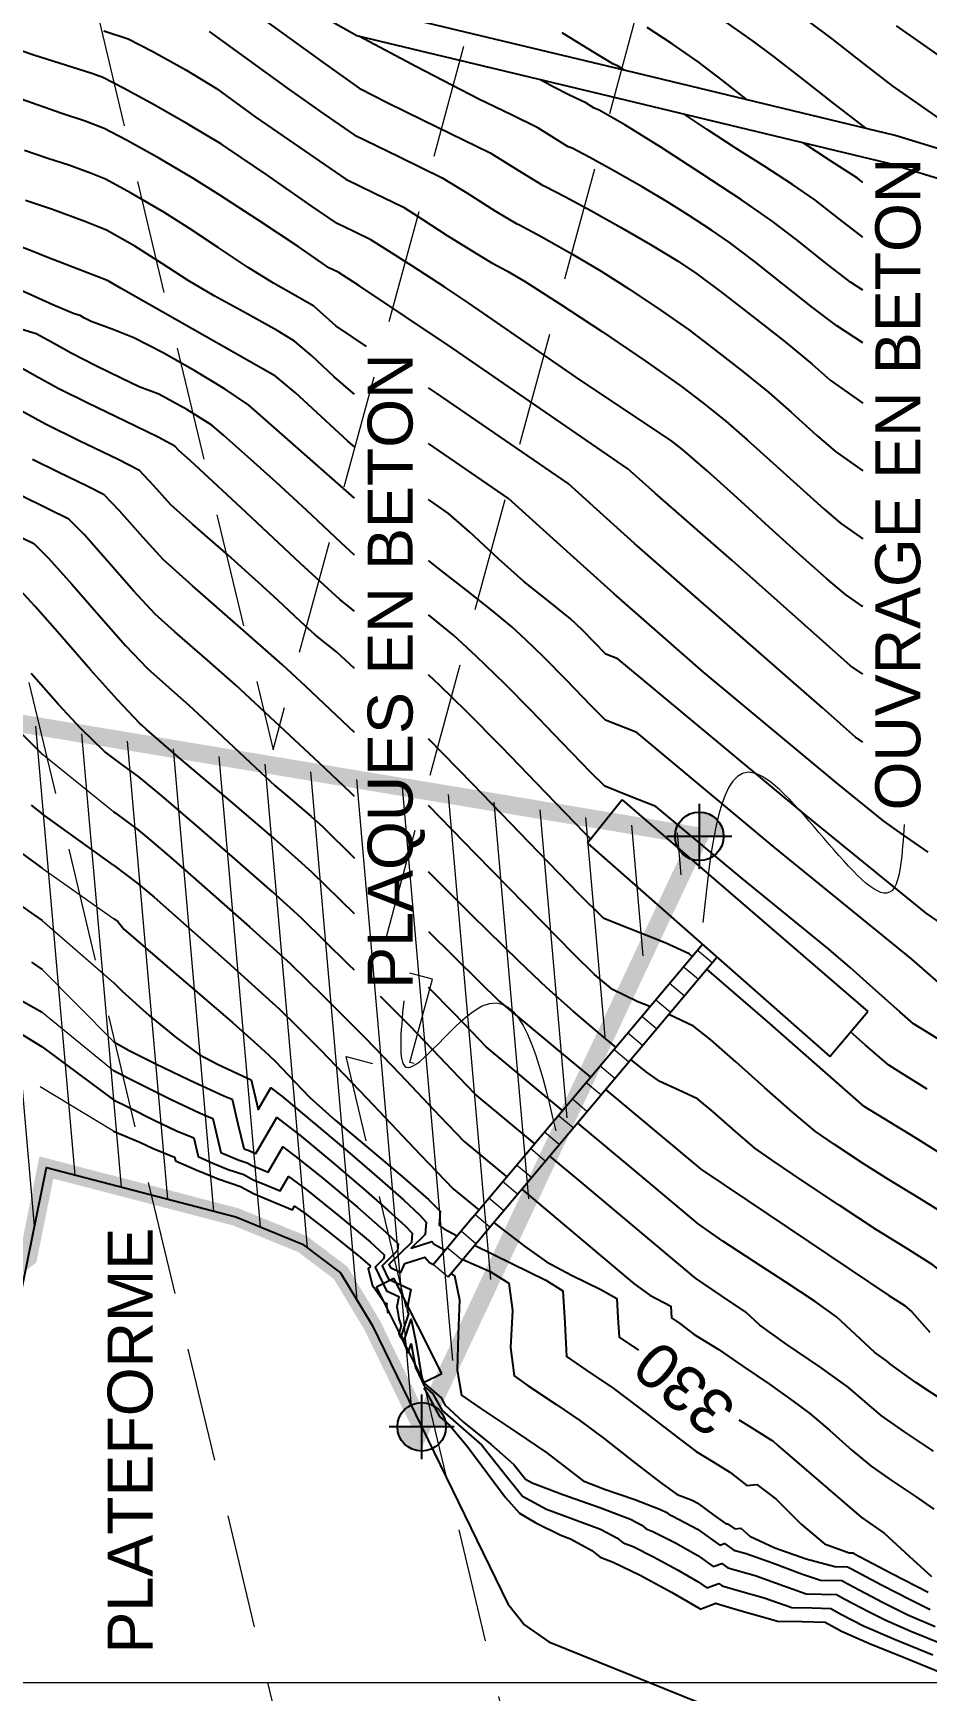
# Model space of a CAD drawing. Header units: metres. Extents: x 62264 to 62602, y 108404 to 109101.
# Drawn here: x 62450.78 to 62475.61, y 108649.77 to 108695.85 of the extents above; entities that cross this region are included whole.
import ezdxf
from ezdxf.enums import TextEntityAlignment as Align

# ---------------------------------------------------------------- set-up
doc = ezdxf.new("R2010")
doc.units = ezdxf.units.M
doc.header["$MEASUREMENT"] = 0
doc.linetypes.add('NASCOSTA', pattern=[9.525, 6.35, -3.175])
for name, color, linetype, lineweight in [('0__Symbol', 7, 'Continuous', 25), ('0_Col__Red_0.50', 14, 'Continuous', 50), ('0_Hatch', 2, 'Continuous', 9)]:
    doc.layers.add(name, color=color, linetype=linetype, lineweight=lineweight)
for name, color, linetype in [('Bâti', 7, 'Continuous'), ('CANALISATION', 2, 'Continuous'), ('coordinate', 2, 'Continuous'), ('curve livello 1m', 2, 'Continuous'), ('curve livello 5m', 7, 'Continuous'), ('LIN018CO', 6, 'Continuous'), ('LIN025CO', 7, 'Continuous'), ('LINCOLO-ROSSO-025', 10, 'Continuous'), ('Strade', 7, 'Continuous'), ('TEXT035', 1, 'Continuous')]:
    doc.layers.add(name, color=color, linetype=linetype)
doc.styles.add('ARIAL', font='arial.ttf')

# ---------------------------------------------------------------- blocks, each defined once
blk = doc.blocks.new('CONTORNO')
at = {"layer": 'LINCOLO-ROSSO-025', "linetype": 'NASCOSTA', "lineweight": 0, "ltscale": 0.5, "flags": 128}
for points in [[(26.165, -94.334), (25.446, -93.474), (-6.877, 42.135), (-4.985, 41.623), (-4.907, 41.912), (-5.109, 41.967), (-4.481, 44.283), (-5.968, 44.686), (9.426, 101.471, 0.76503), (-27.561, 123.114), (-31.83, 118.918, 0.278191), (-69.079, 126.141), (-85.83, 120.005), (-86.105, 120.756), (-102.99, 114.571), (-98.153, 109.314), (-85.2, 114.059), (-84.427, 113.219), (-89.144, 103.05), (-84.307, 97.793), (-77.785, 111.855), (-78.51, 112.191), (-77.184, 115.052, -0.198912), (-74.368, 117.643), (-67.474, 120.163, -0.281645), (-36.074, 114.45, 0.175507), (-40.663, 100.044), (-40.374, 92.645, 0.034114), (-43.469, 92.01), (-53.105, 89.338), (-53.319, 90.109), (-70.647, 85.303), (-66.249, 79.674), (-52.956, 83.36), (-52.253, 82.461), (-57.773, 72.704), (-53.908, 67.757), (-53.375, 67.075), (-47.588, 77.303), (-45.683, 80.67), (-46.38, 81.064), (-46.314, 81.181, -0.14195), (-42.731, 84.682), (-41.604, 85.286, -0.165813), (-34.47, 86.461, -0.072308), (-29.805, 84.968), (-22.578, 81.44), (16.586, -82.868), (15.866, -82.007), (19.27, -96.287), (18.407, -96.98), (19.153, -100.108), (27.051, -106.511), (29.932, -105.824), (28.44, -103.877), (26.165, -94.334)], [(-28.746, 115.78, -0.121281), (-20.708, 100.164), (-8.908, 50.657), (5.179, 102.622, 0.76503), (-24.477, 119.975)]]:
    blk.add_lwpolyline(points, format="xyb", close=True, dxfattribs=at)
blk = doc.blocks.new('LEV_PLAN')
h = blk.add_hatch(color=256)
h.dxf.hatch_style = 1
h.paths.add_polyline_path([(-0.135, 0), (0, 0), (0, 0.135, 0.414214)])
h.paths.add_polyline_path([(0, 0), (0, -0.135, 0.414214), (0.135, 0)])
for p, q in [((0, -0.18), (0, 0.18)), ((-0.18, 0), (0.18, 0))]:
    blk.add_line(p, q)
blk.add_circle((0, 0), 0.135)
at = {"lineweight": 30, "flags": 106}
blk.add_attdef('VALUE', text='', height=0.25, dxfattribs=at).set_placement((0, 0.3), align=Align.BOTTOM_CENTER)

msp = doc.modelspace()

# ---------------------------------------------------------------- hatches: boundary and pattern name
at = {"layer": '0_Hatch'}
h = msp.add_hatch(dxfattribs=at)
h.set_pattern_fill('ANSI31', color=80, scale=10, angle=50)
h.paths.add_polyline_path([(62461.573, 108657.106), (62469.287, 108673.52), (62447.136, 108677.206), (62422.066, 108695.24), (62427.603, 108702.225), (62411.363, 108723.278), (62402.491, 108718.984), (62391.87, 108729.152), (62395.054, 108733.894), (62378.537, 108753.334), (62360.975, 108748.063), (62354.234, 108739.358), (62410.968, 108683.883), (62448.728, 108660.35), (62450.64, 108661.812), (62451.148, 108664.314), (62456.414, 108662.941), (62458.266, 108662.184), (62459.322, 108661.386), (62460.2, 108659.93)])

# ---------------------------------------------------------------- linework, layer by layer
at = {"layer": '0_Col__Red_0.50', "color": 80, "const_width": 0.5}
msp.add_lwpolyline([(62461.573, 108657.106), (62469.287, 108673.52), (62447.136, 108677.206), (62422.066, 108695.24), (62427.603, 108702.225), (62411.363, 108723.278), (62402.491, 108718.984), (62391.87, 108729.152), (62395.054, 108733.894), (62378.537, 108753.334), (62360.975, 108748.063), (62354.234, 108739.358), (62410.968, 108683.883), (62448.728, 108660.35), (62450.64, 108661.812), (62451.148, 108664.314), (62456.414, 108662.941), (62458.266, 108662.184), (62459.322, 108661.386), (62460.2, 108659.93), (62461.573, 108657.106)], dxfattribs=at)
at = {"layer": 'Bâti', "linetype": 'Continuous'}
for p, q in [((62467.142, 108674.539), (62466.18, 108673.327)), ((62467.142, 108674.539), (62473.964, 108668.652)), ((62466.18, 108673.327), (62472.912, 108667.401)), ((62462.993, 108662.937), (62469.37, 108670.519)), ((62463.407, 108662.59), (62469.775, 108670.162)), ((62472.912, 108667.401), (62473.964, 108668.652)), ((62462.993, 108662.937), (62461.898, 108661.622)), ((62462.311, 108661.275), (62463.407, 108662.59)), ((62460.315, 108660.995), (62460.799, 108661.238)), ((62462.13, 108658.587), (62460.799, 108661.238)), ((62461.646, 108658.344), (62460.315, 108660.995)), ((62461.646, 108658.344), (62462.13, 108658.587))]:
    msp.add_line(p, q, dxfattribs=at)
at = {"layer": 'CANALISATION', "linetype": 'Continuous', "lineweight": 0}
for p, q in [((62469.639, 108670.008), (62469.225, 108670.355)), ((62469.253, 108669.549), (62468.839, 108669.896)), ((62468.867, 108669.089), (62468.453, 108669.437)), ((62468.481, 108668.63), (62468.067, 108668.977)), ((62468.095, 108668.17), (62467.681, 108668.518)), ((62467.709, 108667.711), (62467.295, 108668.058)), ((62467.323, 108667.252), (62466.91, 108667.599)), ((62466.937, 108666.792), (62466.524, 108667.139)), ((62466.551, 108666.333), (62466.138, 108666.68)), ((62466.165, 108665.873), (62465.752, 108666.221)), ((62465.779, 108665.414), (62465.366, 108665.761)), ((62465.394, 108664.954), (62464.98, 108665.302)), ((62465.008, 108664.495), (62464.594, 108664.842)), ((62464.622, 108664.036), (62464.208, 108664.383)), ((62464.236, 108663.576), (62463.822, 108663.923)), ((62463.85, 108663.117), (62463.436, 108663.464)), ((62463.464, 108662.657), (62463.05, 108663.005)), ((62463.079, 108662.197), (62462.668, 108662.543)), ((62462.695, 108661.736), (62462.282, 108662.083))]:
    msp.add_line(p, q, dxfattribs=at)
at = {"layer": 'coordinate', "linetype": 'Continuous', "lineweight": 0}
msp.add_line((62340.187, 108650), (62556.466, 108650), dxfattribs=at)
at = {"layer": 'curve livello 1m', "linetype": 'Continuous', "lineweight": 0}
for p, q in [((62453.007, 108674.205), (62451.032, 108675.804)), ((62451.032, 108672.634), (62453.007, 108671.241)), ((62451.032, 108671.184), (62453.007, 108669.456)), ((62451.032, 108669.816), (62453.007, 108667.817)), ((62451.032, 108668.629), (62453.007, 108667.011)), ((62453.007, 108665.324), (62450.972, 108666.562))]:
    msp.add_line(p, q, dxfattribs=at)
at = {"layer": 'curve livello 1m', "flags": 128}
for points in [[(62455.466, 108697.48), (62458.84, 108695.03), (62459.841, 108694.322), (62460.634, 108693.907), (62461.615, 108693.426), (62462.757, 108692.876), (62463.474, 108692.52), (62464.239, 108692.045), (62464.932, 108691.619), (62465.012, 108691.587), (62465.551, 108691.311), (62466.276, 108690.916), (62467.098, 108690.452), (62467.929, 108689.969), (62468.681, 108689.517), (62469.213, 108689.16), (62469.913, 108688.636), (62470.781, 108687.965), (62471.667, 108687.263), (62472.42, 108686.648), (62472.924, 108686.2), (62473.83, 108685.567)], [(62469.901, 108696.235), (62470.769, 108695.629), (62471.354, 108695.191), (62472.143, 108694.58), (62473.016, 108693.897), (62473.858, 108693.244), (62473.91, 108693.204)], [(62478.134, 108691.962), (62476.337, 108693.209), (62474.657, 108694.387), (62473.878, 108694.983), (62472.974, 108695.689), (62472.286, 108696.21)], [(62452.741, 108695.912), (62453.417, 108695.688), (62454.107, 108695.339), (62455.017, 108694.827), (62455.875, 108694.306), (62456.951, 108693.525), (62457.418, 108693.195), (62459.463, 108691.789), (62460.247, 108691.407), (62461.067, 108691.009), (62461.59, 108690.674), (62462.282, 108690.228), (62463.077, 108689.731), (62463.503, 108689.473), (62463.523, 108689.465), (62463.936, 108689.243), (62464.431, 108688.953), (62465.415, 108688.326), (62466.599, 108687.545), (62467.778, 108686.743), (62468.751, 108686.058), (62469.372, 108685.585), (62470.021, 108685.064), (62470.614, 108684.547), (62471.339, 108683.893), (62472.085, 108683.214), (62472.744, 108682.622), (62473.206, 108682.23), (62473.83, 108681.794)], [(62455.671, 108695.893), (62457.895, 108694.278), (62458.861, 108693.595), (62459.699, 108693.019), (62460.961, 108692.406), (62462.146, 108691.827), (62462.832, 108691.409), (62463.622, 108690.902), (62464.218, 108690.546), (62464.268, 108690.526), (62464.896, 108690.196), (62465.743, 108689.718), (62466.556, 108689.235), (62467.324, 108688.743), (62468.222, 108688.14), (62468.982, 108687.609), (62469.665, 108687.095), (62470.494, 108686.445), (62471.22, 108685.856), (62471.839, 108685.309), (62472.552, 108684.661), (62473.065, 108684.215), (62473.83, 108683.68)], [(62473.83, 108687.237), (62473.108, 108687.708), (62472.43, 108688.221), (62471.621, 108688.864), (62470.812, 108689.507), (62470.129, 108690.025), (62470.129, 108690.025), (62469.624, 108690.37), (62468.99, 108690.786), (62468.416, 108691.147), (62468.416, 108691.147), (62467.698, 108691.574), (62466.932, 108692.013), (62466.244, 108692.395), (62465.757, 108692.648), (62465.757, 108692.648), (62465.647, 108692.692), (62464.802, 108693.214), (62464.067, 108693.574), (62463.158, 108694.016), (62463.158, 108694.016), (62461.427, 108694.911), (62459.829, 108695.761)], [(62467.196, 108694.822), (62467.015, 108694.941), (62466.886, 108694.992), (62466.272, 108695.367), (62465.48, 108695.856)], [(62470.619, 108693.997), (62469.921, 108694.544), (62469.251, 108695.048), (62469.251, 108695.048), (62468.528, 108695.55), (62467.84, 108696.004)], [(62473.83, 108678.027), (62473.488, 108678.26), (62473.488, 108678.26), (62470.187, 108681.197), (62468.057, 108683.059), (62467.625, 108683.45), (62467.303, 108683.74), (62467.303, 108683.74), (62462.433, 108687.09), (62459.831, 108688.831), (62459.254, 108689.201), (62458.992, 108689.329), (62458.622, 108689.582), (62458.14, 108689.914), (62458.14, 108689.914), (62457.02, 108690.655), (62455.936, 108691.359), (62455.213, 108691.816), (62455.213, 108691.816), (62454.286, 108692.362), (62453.375, 108692.875), (62452.751, 108693.202), (62452.751, 108693.202), (62452.22, 108693.406), (62451.577, 108693.618), (62450.417, 108694.025)], [(62473.83, 108690.179), (62473.183, 108690.682), (62472.496, 108691.217), (62472.496, 108691.217), (62471.875, 108691.638), (62471.103, 108692.137), (62470.279, 108692.663), (62469.5, 108693.166), (62468.864, 108693.597), (62468.864, 108693.597), (62468.864, 108693.597)], [(62460.041, 108687.141), (62459.192, 108687.709), (62458.575, 108688.257), (62458.075, 108688.544), (62457.455, 108688.894), (62457.455, 108688.894), (62456.757, 108689.338), (62455.923, 108689.89), (62455.093, 108690.438), (62454.41, 108690.872), (62454.41, 108690.872), (62453.485, 108691.411), (62452.785, 108691.787), (62452.785, 108691.787), (62452.377, 108691.952), (62451.77, 108692.177), (62451.77, 108692.177), (62451.191, 108692.368), (62450.542, 108692.583)], [(62473.83, 108691.696), (62473.679, 108691.813), (62472.931, 108692.303), (62472.174, 108692.8)], [(62459.706, 108685.817), (62459.671, 108685.84), (62459.135, 108686.307), (62458.525, 108686.874), (62458.043, 108687.287), (62458.043, 108687.287), (62457.554, 108687.58), (62456.722, 108688.044), (62455.812, 108688.549), (62455.086, 108688.968), (62455.086, 108688.968), (62454.342, 108689.451), (62453.608, 108689.928), (62453.608, 108689.928), (62452.818, 108690.373), (62452.216, 108690.615), (62451.32, 108690.948), (62451.32, 108690.948), (62450.566, 108691.197)], [(62459.706, 108684.351), (62459.523, 108684.508), (62458.781, 108685.194), (62458.064, 108685.854), (62457.51, 108686.316), (62457.51, 108686.316), (62453.222, 108688.754), (62452.889, 108688.949), (62452.813, 108688.978), (62451.065, 108689.654), (62450.798, 108689.771), (62449.059, 108690.441)], [(62459.706, 108681.341), (62459.337, 108681.681), (62458.373, 108682.585), (62457.539, 108683.359), (62457.539, 108683.359), (62456.747, 108684.071), (62456.08, 108684.66), (62455.74, 108684.95), (62455.74, 108684.95), (62455.046, 108685.388), (62454.268, 108685.81), (62454.268, 108685.81), (62453.723, 108686.021), (62453.221, 108686.256), (62452.521, 108686.601), (62451.832, 108686.953), (62451.832, 108686.953), (62451.291, 108687.254), (62450.866, 108687.487), (62450.866, 108687.487), (62450.161, 108687.7)], [(62459.706, 108679.777), (62459.297, 108680.104), (62459.297, 108680.104), (62458.207, 108681.108), (62456.56, 108682.652), (62455.137, 108683.972), (62455.137, 108683.972), (62454.825, 108684.248), (62454.713, 108684.371), (62454.252, 108684.613), (62453.334, 108685.058), (62452.296, 108685.559), (62451.475, 108685.968), (62451.475, 108685.968), (62450.834, 108686.321), (62450.095, 108686.737)], [(62473.83, 108676.139), (62473.629, 108676.275), (62472.707, 108677.096), (62467.488, 108681.659), (62466.431, 108682.615), (62465.643, 108683.325), (62465.643, 108683.325), (62461.986, 108685.841), (62461.76, 108685.992)], [(62459.706, 108678.188), (62459.203, 108678.647), (62459.203, 108678.647), (62458.622, 108679.112), (62458.208, 108679.493), (62457.583, 108680.079), (62457.043, 108680.581), (62457.043, 108680.581), (62456.193, 108681.333), (62455.202, 108682.199), (62454.607, 108682.732), (62454.607, 108682.732), (62454.128, 108683.264), (62453.734, 108683.693), (62453.734, 108683.693), (62453.141, 108683.995), (62452.054, 108684.52), (62451.118, 108684.982), (62451.118, 108684.982), (62450.447, 108685.349)], [(62475.647, 108673.082), (62474.917, 108673.579), (62474.408, 108673.94), (62474.408, 108673.94), (62473.141, 108674.97), (62469.401, 108678.088), (62466.919, 108680.258), (62466.919, 108680.258), (62465.237, 108681.78), (62463.983, 108682.91), (62463.983, 108682.91), (62461.76, 108684.439)], [(62459.706, 108676.404), (62458.352, 108677.684), (62457.704, 108678.288), (62456.55, 108679.309), (62455.205, 108680.486), (62454.39, 108681.215), (62454.39, 108681.215), (62453.822, 108681.834), (62453.18, 108682.568), (62452.754, 108683.014), (62452.754, 108683.014), (62452.303, 108683.245), (62451.475, 108683.644), (62450.761, 108683.997)], [(62476.029, 108671.079), (62475.591, 108671.382), (62475.591, 108671.382), (62472.253, 108674.096), (62467.023, 108678.456), (62466.692, 108678.589), (62466.04, 108679.256), (62465.702, 108679.575), (62465.078, 108680.075), (62464.415, 108680.605), (62464.415, 108680.605), (62463.71, 108681.238), (62462.898, 108681.986), (62462.322, 108682.495), (62462.322, 108682.495), (62461.76, 108682.882)], [(62450.048, 108682.026), (62450.795, 108681.657), (62451.208, 108681.251), (62451.851, 108680.532), (62452.604, 108679.669), (62453.345, 108678.829), (62453.954, 108678.182), (62453.954, 108678.182), (62454.461, 108677.733), (62455.1, 108677.17), (62455.1, 108677.17), (62455.89, 108676.436), (62456.809, 108675.572), (62457.507, 108674.927), (62457.507, 108674.927), (62457.974, 108674.527), (62458.504, 108674.075), (62458.504, 108674.075), (62458.822, 108673.791), (62459.706, 108672.914)], [(62459.706, 108671.365), (62458.521, 108672.523), (62458.057, 108672.943), (62457.413, 108673.513), (62456.252, 108674.506), (62454.893, 108675.659), (62453.928, 108676.49), (62453.798, 108676.611), (62453.736, 108676.665), (62453.122, 108677.313), (62452.376, 108678.15), (62451.586, 108679.056), (62450.838, 108679.91), (62450.219, 108680.591)], [(62476.228, 108667.696), (62475.569, 108668.101), (62475.239, 108668.312), (62475.239, 108668.312), (62474.854, 108668.641), (62474.197, 108669.227), (62473.473, 108669.875), (62472.887, 108670.388), (62472.887, 108670.388), (62470.477, 108672.347), (62468.075, 108674.35), (62467.35, 108674.637), (62466.664, 108674.914), (62466.664, 108674.914), (62466.269, 108675.3), (62465.488, 108676.109), (62464.601, 108677.03), (62463.888, 108677.754), (62463.888, 108677.754), (62463.083, 108678.528), (62462.453, 108679.111), (62462.453, 108679.111), (62461.91, 108679.557), (62461.76, 108679.674)], [(62459.706, 108669.799), (62459.553, 108669.953), (62458.221, 108671.255), (62457.425, 108671.975), (62456.321, 108672.95), (62455.266, 108673.864), (62454.301, 108674.689), (62453.715, 108675.177), (62453.21, 108675.545), (62452.762, 108675.875), (62452.103, 108676.519), (62451.487, 108677.188), (62450.725, 108678.046)], [(62466.274, 108673.445), (62466.104, 108673.611), (62465.024, 108674.729), (62463.797, 108676.002), (62462.813, 108677.003), (62462.813, 108677.003), (62462.081, 108677.712), (62461.76, 108678.015)], [(62450.384, 108676.456), (62451.032, 108675.804)], [(62469.088, 108670.184), (62469.004, 108670.255), (62468.333, 108670.561), (62467.357, 108670.948), (62466.637, 108671.239), (62466.637, 108671.239), (62465.939, 108671.921), (62464.56, 108673.348), (62462.994, 108674.974), (62461.76, 108676.229)], [(62453.007, 108674.205), (62453.055, 108674.171), (62453.705, 108673.69), (62453.705, 108673.69), (62454.048, 108673.405), (62454.613, 108672.923), (62455.229, 108672.388), (62455.229, 108672.388), (62456.794, 108671.006), (62457.92, 108669.987), (62457.92, 108669.987), (62458.838, 108669.09), (62459.999, 108667.924), (62459.999, 108667.924), (62460.963, 108666.917), (62462.074, 108665.744), (62462.757, 108665.039), (62462.757, 108665.039), (62463.936, 108664.058)], [(62467.913, 108668.787), (62467.581, 108668.923), (62466.877, 108669.263), (62466.877, 108669.263), (62466.372, 108669.682), (62465.802, 108670.241), (62463.082, 108673.028), (62461.76, 108674.378)], [(62450.136, 108673.295), (62450.859, 108672.759), (62451.032, 108672.634)], [(62449.934, 108671.953), (62450.791, 108671.344), (62450.791, 108671.344), (62451.032, 108671.184)], [(62453.007, 108671.241), (62453.134, 108671.156), (62453.299, 108670.937), (62454.568, 108669.843), (62456.316, 108668.345), (62456.316, 108668.345), (62456.909, 108667.821), (62457.32, 108667.45), (62457.32, 108667.45), (62457.519, 108667.252), (62458.04, 108666.705), (62458.466, 108666.261), (62458.466, 108666.261), (62459.169, 108665.633), (62460.092, 108664.849), (62461.027, 108664.062), (62461.762, 108663.428), (62462.088, 108663.1), (62462.088, 108663.1), (62462.056, 108662.708), (62462.176, 108662.619), (62462.557, 108662.413)], [(62461.76, 108670.876), (62463.166, 108669.482), (62463.723, 108668.935), (62465.279, 108667.644), (62466.263, 108666.825)], [(62450.732, 108670.021), (62451.032, 108669.816)], [(62453.007, 108669.456), (62453.252, 108669.213), (62454.003, 108668.542), (62454.758, 108667.92), (62455.389, 108667.457), (62455.389, 108667.457), (62455.905, 108667.188), (62456.736, 108666.797), (62456.736, 108666.797), (62456.837, 108666.756), (62457.035, 108665.926), (62457.385, 108666.532), (62457.686, 108666.299), (62458.655, 108665.492), (62459.578, 108664.711), (62460.399, 108664.001), (62461.064, 108663.413), (62461.515, 108662.996), (62461.698, 108662.796), (62461.698, 108662.796), (62461.671, 108662.452), (62461.28, 108662.07), (62461.855, 108662.256), (62461.918, 108662.183), (62462.226, 108662.016)], [(62477.406, 108663.818), (62475.288, 108665.137), (62473.865, 108666.013), (62471.185, 108668.378), (62469.497, 108669.831)], [(62449.782, 108669.324), (62451.032, 108668.629)], [(62464.711, 108664.98), (62463.063, 108666.352), (62462.612, 108666.818), (62461.877, 108667.594), (62461.239, 108668.261), (62460.429, 108669.073)], [(62465.487, 108665.902), (62463.369, 108667.666), (62462.975, 108668.076), (62462.479, 108668.597), (62461.76, 108669.318)], [(62476.168, 108662.985), (62475.398, 108663.46), (62474.544, 108663.985), (62473.864, 108664.412), (62473.864, 108664.412), (62473.043, 108664.954), (62472.512, 108665.32), (62472.512, 108665.32), (62471.871, 108665.85), (62471.095, 108666.538), (62470.301, 108667.253), (62469.604, 108667.863), (62469.121, 108668.24), (62469.121, 108668.24), (62468.438, 108668.572)], [(62475.616, 108666.492), (62474.904, 108666.934), (62474.552, 108667.163), (62474.552, 108667.163), (62473.902, 108667.717), (62473.488, 108668.086)], [(62453.007, 108667.817), (62453.02, 108667.807), (62453.02, 108667.807), (62453.444, 108667.572), (62454.191, 108667.197), (62455.116, 108666.754), (62456.077, 108666.311), (62456.077, 108666.311), (62456.305, 108666.216), (62456.468, 108665.533), (62456.631, 108664.846), (62456.631, 108664.846), (62456.691, 108664.82), (62456.754, 108664.794), (62456.819, 108664.773), (62456.857, 108664.751), (62456.895, 108664.736), (62456.968, 108664.705), (62457.261, 108665.218), (62457.549, 108665.709), (62457.549, 108665.709), (62458.231, 108665.179), (62459.12, 108664.438), (62459.946, 108663.734), (62460.635, 108663.133), (62461.114, 108662.697), (62461.308, 108662.493), (62461.308, 108662.493), (62461.287, 108662.229), (62460.665, 108661.62), (62460.706, 108661.534), (62460.995, 108661.399), (62461.102, 108661.644), (62461.665, 108661.826), (62461.795, 108661.676), (62461.898, 108661.622)], [(62453.007, 108667.011), (62453.653, 108666.688), (62454.615, 108666.207), (62455.417, 108665.824), (62455.417, 108665.824), (62455.773, 108665.677), (62455.998, 108664.732), (62456.232, 108664.629), (62456.476, 108664.528), (62456.727, 108664.445), (62456.873, 108664.364), (62457.021, 108664.303), (62457.307, 108664.184), (62457.713, 108664.886), (62458.063, 108664.631), (62458.777, 108664.059), (62458.777, 108664.059), (62459.787, 108663.211), (62460.58, 108662.518), (62460.919, 108662.189), (62460.919, 108662.189), (62460.904, 108662.005), (62460.471, 108661.581), (62460.651, 108661.211), (62461.268, 108660.921), (62461.166, 108660.398), (62461.175, 108660.356), (62461.182, 108660.302), (62461.203, 108660.244), (62461.004, 108659.633), (62461.011, 108659.62), (62461.019, 108659.607), (62461.031, 108659.588), (62461.079, 108659.479), (62461.283, 108660.099), (62461.423, 108659.427), (62461.574, 108658.462), (62461.574, 108658.462), (62461.626, 108658.356), (62461.632, 108658.344), (62461.637, 108658.332), (62461.648, 108658.31), (62462.11, 108657.915), (62462.148, 108657.844), (62462.216, 108657.718), (62462.736, 108657.239), (62463.502, 108656.615), (62464.136, 108656.055), (62464.136, 108656.055), (62464.454, 108655.655), (62464.642, 108655.553), (62465.498, 108655.223), (62466.518, 108654.868), (62467.374, 108654.538), (62467.374, 108654.538), (62467.687, 108654.369), (62467.809, 108654.272), (62467.999, 108654.201), (62468.621, 108653.885), (62469.243, 108653.53), (62469.243, 108653.53), (62469.675, 108653.22), (62469.909, 108653.307), (62470.082, 108653.185), (62470.837, 108652.97), (62471.632, 108652.682), (62472.254, 108652.463), (62473.093, 108652.445), (62473.326, 108652.316), (62473.986, 108651.969), (62474.464, 108651.728), (62475.163, 108651.426), (62476.036, 108651.07)], [(62466.678, 108666.479), (62469.155, 108664.417), (62469.332, 108664.268), (62470.623, 108663.397), (62474.548, 108660.76), (62474.978, 108660.492), (62475.194, 108660.304), (62475.686, 108659.734)], [(62453.007, 108665.324), (62453.743, 108665.024), (62453.743, 108665.024), (62454.098, 108664.85), (62454.709, 108664.598), (62454.732, 108664.503), (62455.312, 108664.248), (62455.919, 108663.996), (62456.543, 108663.791), (62456.905, 108663.589), (62457.273, 108663.436), (62457.984, 108663.142), (62458.04, 108663.239), (62458.339, 108663.034), (62459.016, 108662.508), (62459.867, 108661.819), (62460.139, 108661.581), (62460.138, 108661.558), (62460.082, 108661.504), (62460.198, 108661.054), (62460.54, 108660.565), (62460.605, 108660.535), (62460.594, 108660.479), (62460.637, 108660.268)], [(62476.17, 108657.764), (62475.305, 108658.342), (62474.611, 108658.839), (62474.49, 108658.944), (62474.164, 108659.172), (62473.625, 108659.673), (62473.097, 108660.161), (62472.502, 108660.589), (62471.691, 108661.125), (62470.794, 108661.707), (62469.939, 108662.27), (62469.255, 108662.752), (62467.58, 108664.16), (62465.902, 108665.557)], [(62475.789, 108656.432), (62474.983, 108656.965), (62474.334, 108657.424), (62473.883, 108657.813), (62473.424, 108658.21), (62472.634, 108658.772), (62471.693, 108659.409), (62470.967, 108659.931), (62470.578, 108660.291), (62469.904, 108660.748), (62469.179, 108661.235), (62466.005, 108663.903), (62465.126, 108664.635)], [(62464.351, 108663.712), (62464.43, 108663.646), (62467.476, 108661.085), (62467.911, 108660.762), (62468.494, 108660.457), (62468.513, 108660.137), (62468.741, 108659.982), (62469.146, 108659.672), (62469.81, 108659.261), (62470.499, 108658.797), (62471.233, 108658.289), (62471.892, 108657.821), (62472.358, 108657.476), (62472.358, 108657.476), (62472.901, 108657.014), (62473.527, 108656.457), (62474.057, 108656.009), (62474.057, 108656.009), (62474.614, 108655.621), (62475.28, 108655.183), (62475.799, 108654.818)], [(62463.043, 108662.153), (62464.078, 108661.648), (62465.025, 108661.179), (62465.491, 108660.885), (62465.491, 108660.885), (62465.547, 108659.985), (62465.598, 108659.062), (62465.598, 108659.062), (62466.135, 108658.693), (62466.893, 108658.184), (62466.893, 108658.184), (62467.655, 108657.607), (62468.537, 108656.921), (62469.2, 108656.424), (62469.2, 108656.424), (62469.673, 108656.131), (62470.132, 108655.846), (62470.132, 108655.846), (62470.603, 108655.474), (62470.88, 108655.506), (62471.42, 108655.095), (62472.118, 108654.397), (62472.764, 108653.852), (62472.764, 108653.852), (62473.452, 108653.605), (62473.554, 108653.603), (62473.582, 108653.587), (62474.634, 108653.031), (62475.645, 108652.509)], [(62462.715, 108661.76), (62463.474, 108661.425), (62463.99, 108661.099), (62463.99, 108661.099), (62464.094, 108660.343), (62464.043, 108659.308), (62464.141, 108658.524), (62464.141, 108658.524), (62464.53, 108658.249), (62465.303, 108657.737), (62465.969, 108657.285), (62465.969, 108657.285), (62466.649, 108656.772), (62467.488, 108656.118), (62468.244, 108655.533), (62468.669, 108655.225), (62468.669, 108655.225), (62469.044, 108655.086), (62469.074, 108655.07), (62469.086, 108655.06), (62469.104, 108655.054), (62469.223, 108654.989), (62469.69, 108654.649), (62470.042, 108654.403), (62470.042, 108654.403), (62470.07, 108654.413), (62470.275, 108654.268), (62470.444, 108654.288), (62470.693, 108654.07), (62471.381, 108653.745), (62472.255, 108653.432), (62473.053, 108653.224), (62473.053, 108653.224), (62473.4, 108653.217), (62473.496, 108653.164), (62474.344, 108652.716), (62475.159, 108652.295), (62475.696, 108652.028)], [(62462.387, 108661.366), (62462.488, 108661.313), (62462.624, 108660.641), (62462.591, 108659.67), (62462.556, 108658.689), (62462.684, 108657.987), (62462.684, 108657.987), (62463.186, 108657.631), (62464.185, 108656.97), (62465.046, 108656.386), (62465.046, 108656.386), (62465.619, 108655.946), (62466.064, 108655.609), (62466.064, 108655.609), (62466.648, 108655.376), (62467.492, 108655.084), (62468.209, 108654.812), (62468.209, 108654.812), (62468.38, 108654.72), (62468.447, 108654.666), (62468.551, 108654.627), (62469.233, 108654.26), (62469.859, 108653.812), (62469.99, 108653.86), (62470.242, 108653.682), (62470.589, 108653.583), (62471.315, 108653.324), (62472.152, 108653.013), (62472.653, 108652.843), (62472.653, 108652.843), (62473.247, 108652.831), (62473.411, 108652.74), (62474.378, 108652.232), (62475.08, 108651.878), (62475.08, 108651.878), (62475.839, 108651.554)], [(62461.636, 108658.19), (62461.659, 108658.144), (62461.663, 108658.14), (62461.808, 108657.871), (62462.064, 108657.394), (62462.358, 108657.14), (62462.834, 108656.567), (62463.385, 108655.832), (62463.905, 108655.143), (62464.291, 108654.708), (62464.291, 108654.708), (62464.746, 108654.433), (62465.435, 108654.09), (62465.435, 108654.09), (62465.704, 108653.99), (62466.299, 108653.669), (62466.532, 108653.484), (62466.893, 108653.348), (62467.639, 108652.98), (62468.516, 108652.507), (62469.263, 108652.07), (62469.308, 108652.038), (62469.749, 108652.201), (62469.761, 108652.192), (62470.448, 108651.993), (62471.334, 108651.744), (62471.455, 108651.701), (62472.146, 108651.691), (62472.786, 108651.673), (62473.155, 108651.469), (62473.233, 108651.428), (62474.014, 108651.087), (62475.003, 108650.68), (62476.02, 108650.267)]]:
    msp.add_lwpolyline(points, dxfattribs=at)
at = {"layer": 'curve livello 5m'}
for p, q in [((62453.007, 108672.718), (62451.032, 108674.145)), ((62451.032, 108667.674), (62453.007, 108666.195))]:
    msp.add_line(p, q, dxfattribs=at)
at = {"layer": 'curve livello 5m', "flags": 128}
for points in [[(62482.605, 108690.59), (62477.746, 108693.964), (62474.765, 108696.052)], [(62473.83, 108679.908), (62473.813, 108679.92), (62473.347, 108680.245), (62472.824, 108680.685), (62472.089, 108681.341), (62471.23, 108682.12), (62470.339, 108682.93), (62469.506, 108683.678), (62468.821, 108684.272), (62468.521, 108684.507), (62465.874, 108686.28), (62462.88, 108688.34), (62462.217, 108688.783), (62461.321, 108689.367), (62460.559, 108689.857), (62460.16, 108690.105), (62459.684, 108690.336), (62459.227, 108690.559), (62458.505, 108691.048), (62457.267, 108691.908), (62456.192, 108692.646), (62456.016, 108692.761), (62455.097, 108693.305), (62454.138, 108693.853), (62453.293, 108694.32), (62452.717, 108694.617), (62452.669, 108694.635), (62452.612, 108694.654), (62452.409, 108694.727), (62451.674, 108694.963), (62450.825, 108695.23), (62450.389, 108695.376)], [(62473.83, 108688.706), (62473.488, 108688.929), (62472.802, 108689.454), (62472.002, 108690.092), (62471.312, 108690.621), (62470.455, 108691.213), (62469.358, 108691.941), (62468.216, 108692.68), (62467.218, 108693.304), (62466.501, 108693.709), (62466.361, 108693.765), (62466.131, 108693.907), (62465.682, 108694.126), (62465.21, 108694.37), (62464.854, 108694.56)], [(62459.706, 108682.919), (62456.775, 108685.511), (62456.118, 108685.948), (62455.267, 108686.463), (62454.37, 108686.97), (62453.579, 108687.379), (62453.019, 108687.598), (62452.394, 108687.837), (62452.188, 108687.939), (62452.083, 108687.997), (62451.922, 108688.045), (62451.328, 108688.3), (62450.449, 108688.695)], [(62459.706, 108674.627), (62459.586, 108674.75), (62458.721, 108675.568), (62456.402, 108677.729), (62455.625, 108678.416), (62454.72, 108679.208), (62454.172, 108679.699), (62453.575, 108680.34), (62452.857, 108681.16), (62452.197, 108681.908), (62451.775, 108682.336), (62451.191, 108682.626), (62450.404, 108683.011)], [(62480.964, 108666.456), (62480.775, 108666.614), (62479.791, 108667.198), (62478.014, 108668.225), (62476.481, 108669.121), (62475.927, 108669.462), (62475.193, 108670.109), (62471.365, 108673.222), (62467.549, 108676.403), (62466.678, 108676.751), (62466.291, 108677.137), (62465.583, 108677.872), (62464.964, 108678.505), (62464.467, 108678.983), (62464.078, 108679.343), (62463.541, 108679.787), (62462.827, 108680.352), (62462.043, 108680.967), (62461.76, 108681.191)], [(62450.72, 108674.383), (62451.032, 108674.145)], [(62453.007, 108672.718), (62453.696, 108672.204), (62453.696, 108672.204), (62454.137, 108671.826), (62456.162, 108670.038), (62457.62, 108668.718), (62457.62, 108668.718), (62458.123, 108668.227), (62458.759, 108667.588), (62458.759, 108667.588), (62460.05, 108666.24), (62461.537, 108664.669), (62462.451, 108663.726), (62462.451, 108663.726), (62462.855, 108663.389), (62463.159, 108663.134)], [(62466.963, 108667.658), (62466.531, 108668.017), (62465.777, 108668.663), (62465.048, 108669.308), (62464.281, 108670.042), (62462.971, 108671.327), (62461.76, 108672.533)], [(62449.438, 108668.639), (62451.032, 108667.674)], [(62478.157, 108659.67), (62476.905, 108660.533), (62476.582, 108660.908), (62476.186, 108661.273), (62475.787, 108661.601), (62475.094, 108662.035), (62474.206, 108662.586), (62473.169, 108663.264), (62472.155, 108663.94), (62471.321, 108664.506), (62470.827, 108664.856), (62470.288, 108665.315), (62469.674, 108665.866), (62469.238, 108666.225), (62468.716, 108666.463), (62468.186, 108666.704), (62467.811, 108666.975), (62467.382, 108667.316)], [(62453.007, 108666.195), (62453.429, 108665.992), (62454.145, 108665.633), (62454.758, 108665.337), (62454.758, 108665.337), (62455.241, 108665.138), (62455.365, 108664.617), (62455.772, 108664.438), (62456.198, 108664.262), (62456.635, 108664.118), (62456.889, 108663.976), (62457.147, 108663.87), (62457.646, 108663.663), (62457.877, 108664.063), (62458.353, 108663.716), (62459.322, 108662.939), (62459.322, 108662.939), (62460.138, 108662.248), (62460.529, 108661.885), (62460.529, 108661.885), (62460.521, 108661.782), (62460.277, 108661.543), (62460.596, 108660.888), (62460.937, 108660.728), (62460.88, 108660.439), (62460.909, 108660.296), (62460.935, 108660.11), (62461.007, 108659.912), (62460.938, 108659.7), (62460.96, 108659.656), (62460.988, 108659.609), (62461.029, 108659.545), (62461.199, 108659.163), (62461.281, 108659.414), (62461.399, 108658.751), (62461.577, 108658.384), (62461.597, 108658.344), (62461.616, 108658.304), (62461.653, 108658.227), (62461.887, 108658.027), (62461.978, 108657.858), (62462.14, 108657.556), (62462.657, 108657.103), (62463.247, 108656.597), (62463.247, 108656.597), (62463.845, 108655.836), (62464.373, 108655.181), (62464.373, 108655.181), (62465.039, 108654.821), (62465.789, 108654.543), (62466.539, 108654.264), (62466.539, 108654.264), (62466.993, 108654.019), (62467.17, 108653.878), (62467.446, 108653.775), (62468.014, 108653.494), (62468.684, 108653.133), (62469.253, 108652.8), (62469.253, 108652.8), (62469.492, 108652.629), (62469.829, 108652.754), (62469.922, 108652.689), (62470.429, 108652.542), (62471.086, 108652.357), (62471.086, 108652.357), (62471.855, 108652.082), (62472.418, 108652.074), (62472.94, 108652.059), (62472.94, 108652.059), (62473.24, 108651.892), (62473.849, 108651.578), (62474.706, 108651.207), (62475.778, 108650.77)], [(62463.572, 108662.786), (62463.592, 108662.77), (62464.431, 108662.127), (62465.043, 108661.691), (62465.043, 108661.691), (62465.737, 108661.325), (62466.554, 108660.928), (62466.992, 108660.671), (62466.992, 108660.671), (62467.026, 108660.142), (62467.056, 108659.599), (62467.056, 108659.599), (62467.594, 108659.234)], [(62470.387, 108657.299), (62470.645, 108657.144), (62471.288, 108656.736), (62471.288, 108656.736), (62471.305, 108656.723), (62471.315, 108656.724), (62471.466, 108656.591), (62473.78, 108654.594), (62474.425, 108654.153), (62475.116, 108653.511), (62475.737, 108652.942)]]:
    msp.add_lwpolyline(points, dxfattribs=at)
at = {"layer": 'LIN018CO', "linetype": 'Continuous', "lineweight": 0}
for points in [[(62474.974, 108673.849), (62474.633, 108672.01), (62470.818, 108675.28), (62469.387, 108671.124)], [(62461.074, 108668.944), (62461.142, 108667.105), (62463.254, 108668.808), (62465.298, 108665.334)]]:
    msp.add_spline(points, degree=3, dxfattribs=at)
at = {"layer": 'LIN025CO', "linetype": 'Continuous', "lineweight": 0}
msp.add_line((62461.898, 108661.622), (62462.311, 108661.275), dxfattribs=at)
at = {"layer": 'Strade', "linetype": 'Continuous', "flags": 128}
for points in [[(62522.9, 108661.238), (62520.848, 108662.261), (62519.403, 108665.193), (62518.818, 108666.699), (62515.27, 108670.151), (62511.874, 108673.133), (62505.133, 108678.494), (62500.378, 108681.944), (62492.196, 108686.644), (62483.788, 108690.227), (62474.728, 108693.007), (62466.963, 108694.878), (62460.07, 108696.526), (62455.747, 108698.968), (62453.189, 108700.302), (62450.107, 108701.841)], [(62522.9, 108660.411), (62522.644, 108660.472), (62520.25, 108661.665), (62518.67, 108664.871), (62518.135, 108666.247), (62514.727, 108669.563), (62511.361, 108672.519), (62504.649, 108677.857), (62499.943, 108681.272), (62491.839, 108685.927), (62483.513, 108689.475), (62474.517, 108692.235), (62466.776, 108694.1), (62459.774, 108695.774), (62455.365, 108698.265), (62452.825, 108699.589), (62449.631, 108701.185)], [(62448.262, 108650.112), (62451.148, 108664.314), (62456.414, 108662.941), (62458.266, 108662.184), (62459.322, 108661.386), (62460.2, 108659.93), (62463.965, 108652.189), (62464.425, 108651.601), (62465.106, 108651.13), (62472.482, 108648.147)]]:
    msp.add_lwpolyline(points, dxfattribs=at)

# ---------------------------------------------------------------- block references
at = {"layer": '0__Symbol', "xscale": 5, "yscale": 5, "zscale": 5, "rotation": 90}
for p in [(62469.287, 108673.52), (62461.573, 108657.106)]:
    msp.add_blockref('LEV_PLAN', p, dxfattribs=at)
at = {"layer": 'LINCOLO-ROSSO-025', "linetype": 'Continuous', "lineweight": 0}
msp.add_blockref('CONTORNO', (62466.351, 108625.268), dxfattribs=at)

# ---------------------------------------------------------------- texts
at = {"layer": 'coordinate', "color": 1, "style": 'ARIAL'}
for s, rotation, p in [('OUVRAGE EN BETON ', 90, (62475.425, 108692.869)), ('PLAQUES EN BETON', 90, (62461.321, 108686.942)), ('330', 139.857, (62468.154, 108659.579))]:
    msp.add_text(s, height=1.25, rotation=rotation, dxfattribs=at).set_placement(p, align=Align.RIGHT)
at = {"layer": 'TEXT035', "style": 'ARIAL'}
msp.add_text('PLATEFORME', height=1.25, rotation=90, dxfattribs=at).set_placement((62454.096, 108650.803))

doc.saveas('drawing.dxf')
